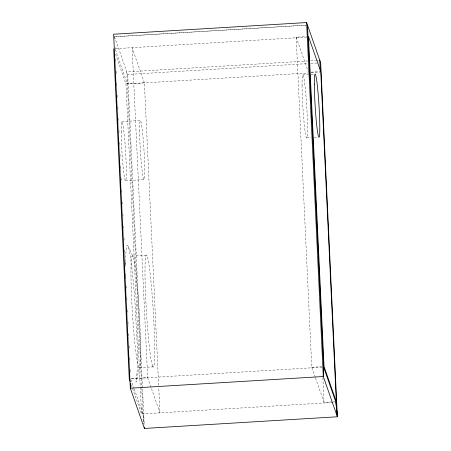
<?xml version="1.0" encoding="UTF-8"?>
<svg xmlns="http://www.w3.org/2000/svg" width="451" height="451" viewBox="0 0 451 451"><rect width="100%" height="100%" fill="white"/><g stroke="black" fill="none" stroke-linecap="round" stroke-linejoin="round"><path stroke-width="0.34" stroke-dasharray="2.25 1.69" d="M114.622 38.887L114.509 36.734L306.071 25.143M114.52 36.773L306.088 25.188M315.238 377.228L311.759 367.294L296.194 37.219L306.426 36.604M306.641 37.14L115.05 48.714L127.379 83.914L308.422 72.966M307.858 60.97L126.816 71.923L141.721 387.945M310.66 60.8L315.576 60.502M316.275 60.462L318.383 60.333M114.509 36.734L127.706 74.471L308.044 63.563M310.852 63.394L319.274 62.886M311.207 72.166L320.757 71.591M115.541 54.097L125.964 83.909L144.388 82.798L158.724 386.828M311.229 72.791L319.646 72.284M302.768 74.832L308.225 74.505M310.953 74.336L313.682 74.173M121.855 121.601L140.278 120.485M306.77 137.865L310.863 137.617M314.274 137.414L317.684 137.205M125.609 180.693L144.027 179.577M132.154 256.14L146.192 255.294M153.487 366.855L139.455 367.7L135.971 382.217C139.41 357.761 136.14 332.776 135.362 308.191A68.67 4.217 86.5 0 0 129.042 249.409A68.67 4.217 86.5 0 0 125.592 265.972M311.759 367.294L321.991 366.674M322.217 367.17L130.643 378.739L147.669 377.752L159.953 412.868L158.758 387.527M315.469 377.893L324.043 402.405L334.958 401.745M131.337 384.833L141.535 413.979L335.922 402.258M128.185 246.449L133.096 256.833M296.194 37.219L308.247 71.67M144.388 82.798L132.104 47.682L147.669 377.752M130.875 379.392L134.071 388.536M134.297 389.19L142.95 413.928L143.987 424.301L142.944 413.984L141.749 388.649M322.882 377.769L324.043 402.405M127.706 74.471L144.202 424.228M125.964 83.909L140.238 386.535M140.272 387.234L141.535 413.979M115.022 47.332L115.185 50.85M115.586 59.29L115.749 62.813M116.149 71.252L116.279 74.071M116.713 83.215L116.843 86.034M117.277 95.178L117.44 98.696M117.841 107.141L118.004 110.658M118.371 118.399L118.568 122.621M118.934 130.362L119.103 133.879M119.498 142.324L119.701 146.547M120.062 154.287L120.265 158.51M120.626 166.25L120.829 170.472M121.189 178.213L121.392 182.435M121.759 190.175L121.922 193.693M122.322 202.138L122.52 206.361M122.886 214.101L123.084 218.323M123.45 226.064L123.647 230.286M124.014 238.027L124.177 241.544M124.577 249.989L124.775 254.206M125.141 261.946L125.339 266.169M125.705 273.909L125.902 278.132M126.269 285.872L126.466 290.094M126.832 297.835L127.002 301.353M127.396 309.798L127.599 314.02M127.96 321.76L128.163 325.983M128.524 333.723L128.727 337.946M129.087 345.686L129.257 349.204M129.651 357.649L129.854 361.871M130.221 369.611L130.418 373.834M125.744 278.25A68.67 4.217 86.5 0 1 125.716 276.858M152.545 366.161L151.423 361.713A56.076 3.439 86.5 0 1 145.436 291.729A56.076 3.439 86.5 0 1 147.488 257.059A56.076 3.439 86.5 0 1 153.83 321.005L154.394 334.924A56.076 3.439 86.5 0 1 152.545 366.161M138.513 367.013L137.386 362.565A56.076 3.439 86.5 0 1 131.404 292.575A56.076 3.439 86.5 0 1 133.457 257.91A56.076 3.439 86.5 0 1 139.799 321.851L140.362 335.769A56.076 3.439 86.5 0 1 138.513 367.013M121.184 131.342A29.642 1.821 86.5 0 0 125.096 180.084A29.642 1.821 86.5 0 0 124.916 142.009A29.642 1.821 86.5 0 0 121.184 131.342M139.607 130.232A29.642 1.821 86.5 0 0 143.519 178.968A29.642 1.821 86.5 0 0 143.333 140.892A29.642 1.821 86.5 0 0 139.607 130.232M302.052 85.228A31.615 1.939 86.5 0 0 306.223 137.217A31.615 1.939 86.5 0 0 306.032 96.604A31.615 1.939 86.5 0 0 302.052 85.228"/><path stroke-width="0.68" d="M130.322 388.198L130.486 383.468L130.322 388.198L144.399 428.45L337.371 416.775L320.678 62.802L306.601 22.55L113.629 34.225L130.322 388.198L323.294 376.529L337.371 416.775L335.922 402.258L323.615 367.069L307.475 25.059M323.294 376.529L323.615 367.069L323.294 376.529L306.601 22.55M130.176 381.518L129.251 378.868L113.686 48.798M335.916 402.315L337.371 416.775M144.399 428.45L144.337 427.041M319.787 60.248L320.289 70.908M320.757 71.591L308.473 36.48L324.038 366.55L336.322 401.661L320.757 71.591M314.33 84.484A31.615 1.939 86.5 0 0 318.502 136.478A31.615 1.939 86.5 0 0 318.31 95.86A31.615 1.939 86.5 0 0 314.33 84.484"/></g></svg>
